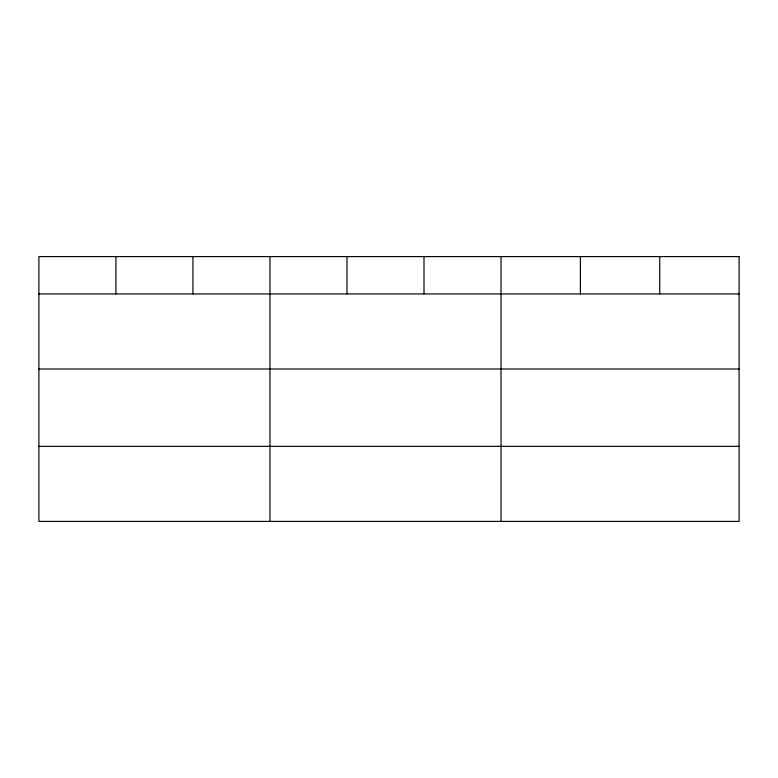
<?xml version="1.0" encoding="UTF-8"?>
<svg xmlns="http://www.w3.org/2000/svg" width="778" height="778" viewBox="0 0 778 778"><rect width="100%" height="100%" fill="white"/><g stroke="black" fill="none" stroke-linecap="round" stroke-linejoin="round"><path stroke-width="1.17" d="M38.9 293.938L739.1 293.938M38.9 369.005L739.1 369.005M38.9 446.348L739.1 446.348M659.744 256.584L659.744 293.938M580.388 256.584L580.388 293.938M501.032 256.584L501.032 521.416M424.01 256.584L424.01 293.938M346.988 256.584L346.988 293.938M269.966 256.584L269.966 521.416M192.944 256.584L192.944 293.938M115.922 256.584L115.922 293.938M739.1 256.584L38.9 256.584L38.9 521.416L739.1 521.416L739.1 256.584"/></g></svg>
